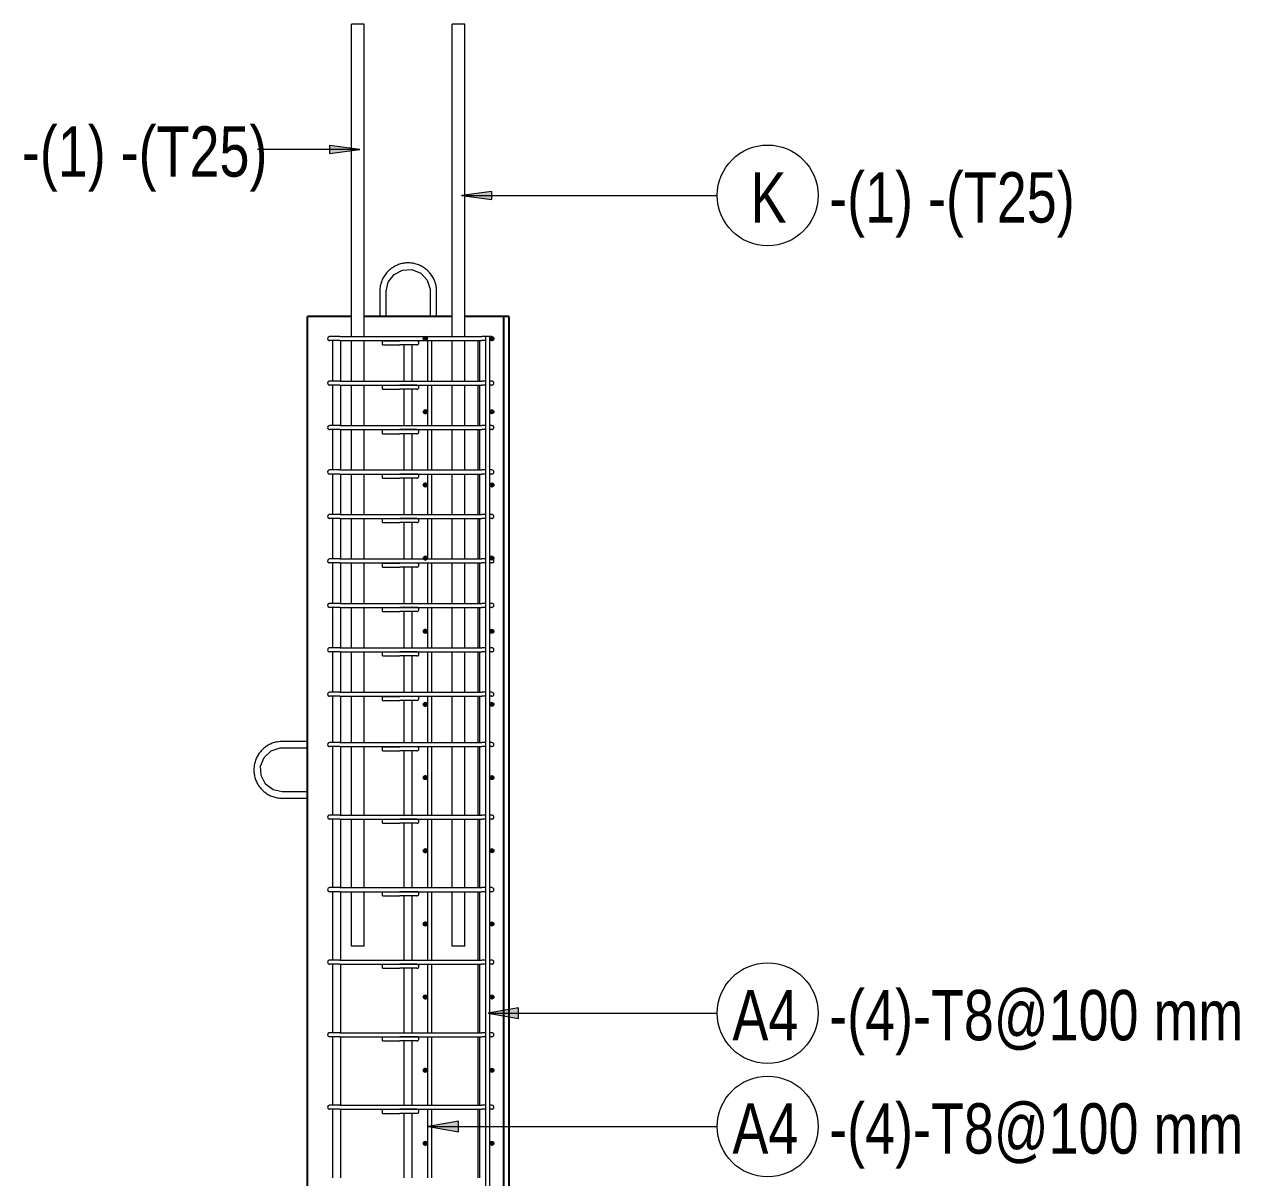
# Model space of a CAD drawing. Header units: millimetres. Extents: x -14563 to 6741, y -2784 to 21137.
# Drawn here: x -8306 to -5894, y 1330 to 3620 of the extents above; entities that cross this region are included whole.
import ezdxf

# ---------------------------------------------------------------- set-up
doc = ezdxf.new("R2010")
doc.units = ezdxf.units.MM
for name, color, linetype, lineweight in [('A-GENM', 13, 'Continuous', 18), ('A-WALL', 113, 'Continuous', 25), ('S-RBAR', 171, 'Continuous', 18), ('S-RBAR-IDEN', 171, 'Continuous', 9)]:
    doc.layers.add(name, color=color, linetype=linetype, lineweight=lineweight)
doc.styles.add('Nirmala UI Semilight', font='NirmalaS.ttf', dxfattribs={"width": 0.8, "height": 100})

# ---------------------------------------------------------------- blocks, each defined once
blk = doc.blocks.new('12_7Ø_ Lifting Insert_COLUMN - 12_9Ø Lifting insert-1653057-Elevation Right')
at = {"layer": 'A-GENM'}
for p, q in [((20064.6, 2196.3), (20014.6, 2196.3)), ((20014.6, 2183.6), (20064.6, 2183.6)), ((20064.6, 2096.3), (20014.6, 2096.3)), ((20014.6, 2083.6), (20064.6, 2083.6))]:
    blk.add_line(p, q, dxfattribs=at)
at = {"layer": 'A-GENM', "flags": 128}
for points in [[(20014.6, 2196.3), (20012.3, 2196.3), (20010.1, 2196.2), (20007.8, 2195.9), (20005.6, 2195.6), (20003.4, 2195.2), (20001.2, 2194.7), (19999, 2194.2), (19996.8, 2193.5), (19994.7, 2192.7), (19992.6, 2191.9), (19990.6, 2191), (19988.5, 2190), (19986.6, 2188.9), (19984.6, 2187.7), (19982.8, 2186.5), (19980.9, 2185.2), (19979.1, 2183.8), (19977.4, 2182.4), (19975.7, 2180.8), (19974.1, 2179.3), (19972.6, 2177.6), (19971.1, 2175.9), (19969.7, 2174.1), (19968.4, 2172.3), (19967.2, 2170.4), (19966, 2168.5), (19964.9, 2166.6), (19963.8, 2164.6), (19962.9, 2162.5), (19962, 2160.4), (19961.3, 2158.3), (19960.6, 2156.2), (19960, 2154), (19959.5, 2151.8), (19959, 2149.6), (19958.7, 2147.3), (19958.5, 2145.1), (19958.3, 2142.9), (19958.2, 2140.6), (19958.2, 2138.4), (19958.4, 2136.1), (19958.6, 2133.9), (19958.8, 2131.6), (19959.2, 2129.4), (19959.7, 2127.2), (19960.2, 2125), (19960.9, 2122.9), (19961.6, 2120.7), (19962.4, 2118.6), (19963.3, 2116.6), (19964.3, 2114.5), (19965.4, 2112.5), (19966.5, 2110.6), (19967.7, 2108.7), (19969, 2106.8), (19970.4, 2105), (19971.8, 2103.3), (19973.3, 2101.6), (19974.9, 2100), (19976.5, 2098.4), (19978.2, 2097), (19979.9, 2095.5), (19981.8, 2094.2), (19983.6, 2092.9), (19985.5, 2091.7), (19987.5, 2090.6), (19989.5, 2089.5), (19991.5, 2088.6), (19993.6, 2087.7), (19995.7, 2086.9), (19997.8, 2086.2), (20000, 2085.6), (20002.2, 2085), (20004.4, 2084.6), (20006.6, 2084.2), (20008.9, 2083.9), (20011.1, 2083.8), (20013.4, 2083.7), (20014.6, 2083.6)], [(20014.6, 2096.3), (19996.2, 2100.4), (19981.2, 2111.9), (19972.4, 2128.6), (19971.5, 2147.4), (19978.7, 2164.8), (19992.5, 2177.7), (20010.4, 2183.5), (20014.6, 2183.6)]]:
    blk.add_lwpolyline(points, dxfattribs=at)
blk = doc.blocks.new('12_7Ø_ Lifting Insert_COLUMN - 12_9Ø Lifting insert-V4-Elevation Right')
at = {"layer": 'A-GENM'}
for p, q in [((20208.2, 3090), (20208.2, 3040)), ((20220.9, 3040), (20220.9, 3090)), ((20308.2, 3090), (20308.2, 3040)), ((20320.9, 3040), (20320.9, 3090))]:
    blk.add_line(p, q, dxfattribs=at)
at = {"layer": 'A-GENM', "flags": 128}
for points in [[(20320.9, 3090), (20320.9, 3092.3), (20320.7, 3094.5), (20320.5, 3096.7), (20320.2, 3099), (20319.8, 3101.2), (20319.3, 3103.4), (20318.7, 3105.6), (20318.1, 3107.7), (20317.3, 3109.9), (20316.5, 3111.9), (20315.6, 3114), (20314.6, 3116), (20313.5, 3118), (20312.3, 3119.9), (20311.1, 3121.8), (20309.8, 3123.7), (20308.4, 3125.4), (20306.9, 3127.2), (20305.4, 3128.8), (20303.8, 3130.4), (20302.2, 3132), (20300.5, 3133.4), (20298.7, 3134.8), (20296.9, 3136.2), (20295, 3137.4), (20293.1, 3138.6), (20291.1, 3139.7), (20289.1, 3140.7), (20287.1, 3141.7), (20285, 3142.5), (20282.9, 3143.3), (20280.7, 3144), (20278.6, 3144.6), (20276.4, 3145.1), (20274.1, 3145.5), (20271.9, 3145.9), (20269.7, 3146.1), (20267.4, 3146.3), (20265.2, 3146.3), (20262.9, 3146.3), (20260.7, 3146.2), (20258.4, 3146), (20256.2, 3145.7), (20254, 3145.3), (20251.8, 3144.9), (20249.6, 3144.3), (20247.4, 3143.7), (20245.3, 3142.9), (20243.2, 3142.1), (20241.1, 3141.2), (20239.1, 3140.3), (20237.1, 3139.2), (20235.2, 3138.1), (20233.3, 3136.8), (20231.4, 3135.6), (20229.6, 3134.2), (20227.9, 3132.8), (20226.2, 3131.3), (20224.6, 3129.7), (20223, 3128.1), (20221.5, 3126.4), (20220.1, 3124.6), (20218.8, 3122.8), (20217.5, 3121), (20216.3, 3119), (20215.2, 3117.1), (20214.1, 3115.1), (20213.2, 3113.1), (20212.3, 3111), (20211.5, 3108.9), (20210.8, 3106.7), (20210.1, 3104.6), (20209.6, 3102.4), (20209.1, 3100.2), (20208.8, 3098), (20208.5, 3095.7), (20208.3, 3093.5), (20208.2, 3091.2), (20208.2, 3090)], [(20220.9, 3090), (20225, 3108.4), (20236.4, 3123.4), (20253.1, 3132.1), (20272, 3133), (20289.4, 3125.9), (20302.2, 3112.1), (20308, 3094.2), (20308.2, 3090)]]:
    blk.add_lwpolyline(points, dxfattribs=at)
blk = doc.blocks.new('M_Rebar Tag_rfa MARK - ARROW-794226-Elevation Right')
at = {"layer": 'S-RBAR-IDEN'}
blk.add_circle((20978.1, -855.5), 100, dxfattribs=at)
blk = doc.blocks.new('M_Rebar Tag_rfa Dimension - ARROW-793927-Elevation Right')
at = {"layer": 'S-RBAR-IDEN'}
blk.add_circle((19375.6, 1000.8), 100, dxfattribs=at)

msp = doc.modelspace()

# ---------------------------------------------------------------- hatches: boundary and pattern name
at = {"layer": 'S-RBAR'}
h = msp.add_hatch(color=256, dxfattribs=at)
edge = h.paths.add_edge_path()
edge.add_arc((-7510.05579, 2996), 4, 0, 360)
for points in [[(-7510.05579, 2992), (-7506.05579, 2996), (-7510.05579, 3000), (-7514.05579, 2996)], [(-7378.05579, 2992), (-7374.05579, 2996), (-7378.05579, 3000), (-7382.05579, 2996)], [(-7510.05579, 2846.76667), (-7506.05579, 2850.76667), (-7510.05579, 2854.76667), (-7514.05579, 2850.76667)], [(-7378.05579, 2846.76667), (-7374.05579, 2850.76667), (-7378.05579, 2854.76667), (-7382.05579, 2850.76667)], [(-7510.05579, 2701.53333), (-7506.05579, 2705.53333), (-7510.05579, 2709.53333), (-7514.05579, 2705.53333), (-7510.60584, 2702.08338)], [(-7378.05579, 2701.53333), (-7374.05579, 2705.53333), (-7378.05579, 2709.53333), (-7382.05579, 2705.53333), (-7378.60584, 2702.08338)], [(-7510.05579, 2556.3), (-7506.05579, 2560.3), (-7510.05579, 2564.3), (-7514.05579, 2560.3)], [(-7378.05579, 2556.3), (-7374.05579, 2560.3), (-7378.05579, 2564.3), (-7382.05579, 2560.3)], [(-7510.05579, 2411.06667), (-7506.05579, 2415.06667), (-7510.05579, 2419.06667), (-7514.05579, 2415.06667)], [(-7378.05579, 2411.06667), (-7374.05579, 2415.06667), (-7378.05579, 2419.06667), (-7382.05579, 2415.06667)], [(-7510.05579, 2265.83333), (-7506.05579, 2269.83333), (-7510.05579, 2273.83333), (-7514.05579, 2269.83333)], [(-7378.05579, 2265.83333), (-7374.05579, 2269.83333), (-7378.05579, 2273.83333), (-7382.05579, 2269.83333)], [(-7510.05579, 2120.6), (-7506.05579, 2124.6), (-7510.05579, 2128.6), (-7514.05579, 2124.6)], [(-7378.05579, 2120.6), (-7374.05579, 2124.6), (-7378.05579, 2128.6), (-7382.05579, 2124.6)], [(-7510.05579, 1975.36667), (-7506.05579, 1979.36667), (-7510.05579, 1983.36667), (-7514.05579, 1979.36667)], [(-7378.05579, 1975.36667), (-7374.05579, 1979.36667), (-7378.05579, 1983.36667), (-7382.05579, 1979.36667)], [(-7510.05579, 1830.13333), (-7506.05579, 1834.13333), (-7510.05579, 1838.13333), (-7514.05579, 1834.13333)], [(-7378.05579, 1830.13333), (-7374.05579, 1834.13333), (-7378.05579, 1838.13333), (-7382.05579, 1834.13333)], [(-7510.05579, 1684.9), (-7506.05579, 1688.9), (-7510.05579, 1692.9), (-7514.05579, 1688.9)], [(-7378.05579, 1684.9), (-7374.05579, 1688.9), (-7378.05579, 1692.9), (-7382.05579, 1688.9)], [(-7510.05579, 1539.66667), (-7506.05579, 1543.66667), (-7510.05579, 1547.66667), (-7514.05579, 1543.66667)], [(-7378.05579, 1539.66667), (-7374.05579, 1543.66667), (-7378.05579, 1547.66667), (-7382.05579, 1543.66667)], [(-7510.05579, 1394.43333), (-7506.05579, 1398.43333), (-7510.05579, 1402.43333), (-7514.05579, 1398.43333)], [(-7378.05579, 1394.43333), (-7374.05579, 1398.43333), (-7378.05579, 1402.43333), (-7382.05579, 1398.43333)]]:
    msp.add_hatch(color=256, dxfattribs=at).paths.add_polyline_path(points)
h = msp.add_hatch(color=256, dxfattribs=at)
edge = h.paths.add_edge_path()
edge.add_arc((-7378.05579, 2996), 4, 0, 360)
h = msp.add_hatch(color=256, dxfattribs=at)
edge = h.paths.add_edge_path()
edge.add_arc((-7510.05579, 2850.76667), 4, 0, 360)
h = msp.add_hatch(color=256, dxfattribs=at)
edge = h.paths.add_edge_path()
edge.add_arc((-7378.05579, 2850.76667), 4, 0, 360)
h = msp.add_hatch(color=256, dxfattribs=at)
edge = h.paths.add_edge_path()
edge.add_arc((-7510.05579, 2705.53333), 4, 0, 360)
h = msp.add_hatch(color=256, dxfattribs=at)
edge = h.paths.add_edge_path()
edge.add_arc((-7378.05579, 2705.53333), 4, 0, 360)
h = msp.add_hatch(color=256, dxfattribs=at)
edge = h.paths.add_edge_path()
edge.add_arc((-7510.05579, 2560.3), 4, 0, 360)
h = msp.add_hatch(color=256, dxfattribs=at)
edge = h.paths.add_edge_path()
edge.add_arc((-7378.05579, 2560.3), 4, 0, 360)
h = msp.add_hatch(color=256, dxfattribs=at)
edge = h.paths.add_edge_path()
edge.add_arc((-7510.05579, 2415.06667), 4, 0, 360)
h = msp.add_hatch(color=256, dxfattribs=at)
edge = h.paths.add_edge_path()
edge.add_arc((-7378.05579, 2415.06667), 4, 0, 360)
h = msp.add_hatch(color=256, dxfattribs=at)
edge = h.paths.add_edge_path()
edge.add_arc((-7510.05579, 2269.83333), 4, 0, 360)
h = msp.add_hatch(color=256, dxfattribs=at)
edge = h.paths.add_edge_path()
edge.add_arc((-7378.05579, 2269.83333), 4, 0, 360)
h = msp.add_hatch(color=256, dxfattribs=at)
edge = h.paths.add_edge_path()
edge.add_arc((-7510.05579, 2124.6), 4, 0, 360)
h = msp.add_hatch(color=256, dxfattribs=at)
edge = h.paths.add_edge_path()
edge.add_arc((-7378.05579, 2124.6), 4, 0, 360)
h = msp.add_hatch(color=256, dxfattribs=at)
edge = h.paths.add_edge_path()
edge.add_arc((-7510.05579, 1979.36667), 4, 0, 360)
h = msp.add_hatch(color=256, dxfattribs=at)
edge = h.paths.add_edge_path()
edge.add_arc((-7378.05579, 1979.36667), 4, 0, 360)
h = msp.add_hatch(color=256, dxfattribs=at)
edge = h.paths.add_edge_path()
edge.add_arc((-7510.05579, 1834.13333), 4, 0, 360)
h = msp.add_hatch(color=256, dxfattribs=at)
edge = h.paths.add_edge_path()
edge.add_arc((-7378.05579, 1834.13333), 4, 0, 360)
h = msp.add_hatch(color=256, dxfattribs=at)
edge = h.paths.add_edge_path()
edge.add_arc((-7510.05579, 1688.9), 4, 0, 360)
h = msp.add_hatch(color=256, dxfattribs=at)
edge = h.paths.add_edge_path()
edge.add_arc((-7378.05579, 1688.9), 4, 0, 360)
h = msp.add_hatch(color=256, dxfattribs=at)
edge = h.paths.add_edge_path()
edge.add_arc((-7510.05579, 1543.66667), 4, 0, 360)
h = msp.add_hatch(color=256, dxfattribs=at)
edge = h.paths.add_edge_path()
edge.add_arc((-7378.05579, 1543.66667), 4, 0, 360)
h = msp.add_hatch(color=256, dxfattribs=at)
edge = h.paths.add_edge_path()
edge.add_arc((-7510.05579, 1398.43333), 4, 0, 360)
h = msp.add_hatch(color=256, dxfattribs=at)
edge = h.paths.add_edge_path()
edge.add_arc((-7378.05579, 1398.43333), 4, 0, 360)
at = {"layer": 'S-RBAR-IDEN'}
for points in [[(-7640.3894, 3371.46226), (-7700.3894, 3379.36141), (-7700.3894, 3363.56311)], [(-7438.24871, 3280.30255), (-7378.24871, 3272.4034), (-7378.24871, 3288.2017)], [(-7385.01058, 1657.01327), (-7325.01058, 1646.43365), (-7325.01058, 1667.59289)], [(-7503.93315, 1432.0289), (-7443.93315, 1421.44928), (-7443.93315, 1442.60852)]]:
    msp.add_hatch(color=256, dxfattribs=at).paths.add_polyline_path(points)

# ---------------------------------------------------------------- linework, layer by layer
at = {"layer": 'A-WALL'}
for p, q in [((-7744.05579, -1395), (-7744.05579, 3040)), ((-7656.55579, 3040), (-7744.05579, 3040)), ((-7456.55579, 3040), (-7631.55579, 3040)), ((-7344.05579, 3040), (-7431.55579, 3040)), ((-7354.01877, -1395), (-7354.01877, 3040)), ((-7344.05579, 3040), (-7344.05579, -1395))]:
    msp.add_line(p, q, dxfattribs=at)
at = {"layer": 'S-RBAR'}
for p, q in [((-7631.55579, 3620), (-7656.55579, 3620)), ((-7656.55579, 3000), (-7656.55579, 3620)), ((-7631.55579, 3000), (-7631.55579, 3620)), ((-7431.55579, 3620), (-7456.55579, 3620)), ((-7456.55579, 3000), (-7456.55579, 3620)), ((-7431.55579, 3000), (-7431.55579, 3620)), ((-7680.05579, 3000), (-7700.05579, 3000)), ((-7680.05579, 3000), (-7700.05579, 3000)), ((-7694.19793, 2992), (-7700.05579, 2992)), ((-7694.19793, 2992), (-7700.05579, 2992)), ((-7680.05579, 2992), (-7694.19793, 2992)), ((-7693.55579, 2911.75), (-7693.55579, 2992)), ((-7680.05579, 3000), (-7398.05579, 3000)), ((-7680.05579, 2992), (-7398.05579, 2992)), ((-7677.55579, 2911.75), (-7677.55579, 2992)), ((-7656.55579, 2911.75), (-7656.55579, 2992)), ((-7631.55579, 2911.75), (-7631.55579, 2992)), ((-7594.83809, 2991.7745), (-7560.89696, 2991.7745)), ((-7594.83809, 2983.7745), (-7594.83809, 2991.7745)), ((-7526.75482, 2991.7745), (-7560.89696, 2991.7745)), ((-7510.05579, 3000), (-7514.05579, 2996)), ((-7514.05579, 2996), (-7510.05579, 2992)), ((-7506.05579, 2996), (-7510.05579, 3000)), ((-7510.05579, 2992), (-7506.05579, 2996)), ((-7505.25482, 2911.75), (-7505.25482, 2992)), ((-7497.25482, 2911.75), (-7497.25482, 2992)), ((-7456.55579, 2911.75), (-7456.55579, 2992)), ((-7431.55579, 2911.75), (-7431.55579, 2992)), ((-7405.01673, 2911.75), (-7405.01673, 2992)), ((-7401.87189, 2911.75), (-7401.87189, 2992)), ((-7389.45948, 3000), (-7398.05579, 3000)), ((-7389.45948, 2992), (-7398.05579, 2992)), ((-7382.05579, 3000.12235), (-7390.05579, 3000.12235)), ((-7390.05579, -1365), (-7390.05579, 3000.12235)), ((-7382.05579, -1365), (-7382.05579, 3000.12235)), ((-7378.05579, 3000), (-7382.05579, 2996)), ((-7382.05579, 2996), (-7378.05579, 2992)), ((-7378.05579, 3000), (-7380.86372, 3000)), ((-7378.05579, 2992), (-7380.86372, 2992)), ((-7374.05579, 2996), (-7378.05579, 3000)), ((-7378.05579, 2992), (-7374.05579, 2996)), ((-7594.83809, 2983.7745), (-7560.89696, 2983.7745)), ((-7526.75482, 2983.7745), (-7560.89696, 2983.7745)), ((-7552.05579, 2911.75), (-7552.05579, 2983.7745)), ((-7536.05579, 2911.75), (-7536.05579, 2983.7745)), ((-7680.05579, 2911.75), (-7700.05579, 2911.75)), ((-7680.05579, 2911.75), (-7700.05579, 2911.75)), ((-7694.19793, 2903.75), (-7700.05579, 2903.75)), ((-7694.19793, 2903.75), (-7700.05579, 2903.75)), ((-7680.05579, 2903.75), (-7694.19793, 2903.75)), ((-7693.55579, 2823.5), (-7693.55579, 2903.75)), ((-7680.05579, 2911.75), (-7398.05579, 2911.75)), ((-7680.05579, 2903.75), (-7398.05579, 2903.75)), ((-7677.55579, 2823.5), (-7677.55579, 2903.75)), ((-7656.55579, 2823.5), (-7656.55579, 2903.75)), ((-7631.55579, 2823.5), (-7631.55579, 2903.75)), ((-7594.83809, 2903.54262), (-7560.89696, 2903.54262)), ((-7594.83809, 2895.54262), (-7594.83809, 2903.54262)), ((-7594.83809, 2895.54262), (-7560.89696, 2895.54262)), ((-7526.75482, 2903.54262), (-7560.89696, 2903.54262)), ((-7526.75482, 2895.54262), (-7560.89696, 2895.54262)), ((-7552.05579, 2823.5), (-7552.05579, 2895.54262)), ((-7536.05579, 2823.5), (-7536.05579, 2895.54262)), ((-7505.25482, 2823.5), (-7505.25482, 2903.75)), ((-7497.25482, 2823.5), (-7497.25482, 2903.75)), ((-7456.55579, 2823.5), (-7456.55579, 2903.75)), ((-7431.55579, 2823.5), (-7431.55579, 2903.75)), ((-7405.01673, 2823.5), (-7405.01673, 2903.75)), ((-7401.87189, 2823.5), (-7401.87189, 2903.75)), ((-7389.45948, 2911.75), (-7398.05579, 2911.75)), ((-7389.45948, 2903.75), (-7398.05579, 2903.75)), ((-7378.05579, 2911.75), (-7380.86372, 2911.75)), ((-7378.05579, 2903.75), (-7380.86372, 2903.75)), ((-7510.05579, 2854.76667), (-7514.05579, 2850.76667)), ((-7514.05579, 2850.76667), (-7510.05579, 2846.76667)), ((-7506.05579, 2850.76667), (-7510.05579, 2854.76667)), ((-7510.05579, 2846.76667), (-7506.05579, 2850.76667)), ((-7378.05579, 2854.76667), (-7382.05579, 2850.76667)), ((-7382.05579, 2850.76667), (-7378.05579, 2846.76667)), ((-7374.05579, 2850.76667), (-7378.05579, 2854.76667)), ((-7378.05579, 2846.76667), (-7374.05579, 2850.76667)), ((-7680.05579, 2823.5), (-7700.05579, 2823.5)), ((-7680.05579, 2823.5), (-7700.05579, 2823.5)), ((-7680.05579, 2823.5), (-7398.05579, 2823.5)), ((-7389.45948, 2823.5), (-7398.05579, 2823.5)), ((-7378.05579, 2823.5), (-7380.86372, 2823.5)), ((-7694.19793, 2815.5), (-7700.05579, 2815.5)), ((-7694.19793, 2815.5), (-7700.05579, 2815.5)), ((-7680.05579, 2815.5), (-7694.19793, 2815.5)), ((-7693.55579, 2735.25), (-7693.55579, 2815.5)), ((-7680.05579, 2815.5), (-7398.05579, 2815.5)), ((-7677.55579, 2735.25), (-7677.55579, 2815.5)), ((-7656.55579, 2735.25), (-7656.55579, 2815.5)), ((-7631.55579, 2735.25), (-7631.55579, 2815.5)), ((-7594.83809, 2815.31075), (-7560.89696, 2815.31075)), ((-7594.83809, 2807.31075), (-7594.83809, 2815.31075)), ((-7594.83809, 2807.31075), (-7560.89696, 2807.31075)), ((-7526.75482, 2815.31075), (-7560.89696, 2815.31075)), ((-7526.75482, 2807.31075), (-7560.89696, 2807.31075)), ((-7552.05579, 2735.25), (-7552.05579, 2807.31075)), ((-7536.05579, 2735.25), (-7536.05579, 2807.31075)), ((-7505.25482, 2735.25), (-7505.25482, 2815.5)), ((-7497.25482, 2735.25), (-7497.25482, 2815.5)), ((-7456.55579, 2735.25), (-7456.55579, 2815.5)), ((-7431.55579, 2735.25), (-7431.55579, 2815.5)), ((-7405.01673, 2735.25), (-7405.01673, 2815.5)), ((-7401.87189, 2735.25), (-7401.87189, 2815.5)), ((-7389.45948, 2815.5), (-7398.05579, 2815.5)), ((-7378.05579, 2815.5), (-7380.86372, 2815.5)), ((-7680.05579, 2735.25), (-7700.05579, 2735.25)), ((-7680.05579, 2735.25), (-7700.05579, 2735.25)), ((-7694.19793, 2727.25), (-7700.05579, 2727.25)), ((-7694.19793, 2727.25), (-7700.05579, 2727.25)), ((-7680.05579, 2727.25), (-7694.19793, 2727.25)), ((-7693.55579, 2647), (-7693.55579, 2727.25)), ((-7680.05579, 2735.25), (-7398.05579, 2735.25)), ((-7680.05579, 2727.25), (-7398.05579, 2727.25)), ((-7677.55579, 2647), (-7677.55579, 2727.25)), ((-7656.55579, 2647), (-7656.55579, 2727.25)), ((-7631.55579, 2647), (-7631.55579, 2727.25)), ((-7594.83809, 2727.07887), (-7560.89696, 2727.07887)), ((-7594.83809, 2719.07887), (-7594.83809, 2727.07887)), ((-7526.75482, 2727.07887), (-7560.89696, 2727.07887)), ((-7505.25482, 2647), (-7505.25482, 2727.25)), ((-7497.25482, 2647), (-7497.25482, 2727.25)), ((-7456.55579, 2647), (-7456.55579, 2727.25)), ((-7431.55579, 2647), (-7431.55579, 2727.25)), ((-7405.01673, 2647), (-7405.01673, 2727.25)), ((-7401.87189, 2647), (-7401.87189, 2727.25)), ((-7389.45948, 2735.25), (-7398.05579, 2735.25)), ((-7389.45948, 2727.25), (-7398.05579, 2727.25)), ((-7378.05579, 2735.25), (-7380.86372, 2735.25)), ((-7378.05579, 2727.25), (-7380.86372, 2727.25)), ((-7594.83809, 2719.07887), (-7560.89696, 2719.07887)), ((-7526.75482, 2719.07887), (-7560.89696, 2719.07887)), ((-7552.05579, 2647), (-7552.05579, 2719.07887)), ((-7536.05579, 2647), (-7536.05579, 2719.07887)), ((-7510.05579, 2709.53333), (-7514.05579, 2705.53333)), ((-7514.05579, 2705.53333), (-7510.60584, 2702.08338)), ((-7510.60584, 2702.08338), (-7510.05579, 2701.53333)), ((-7506.05579, 2705.53333), (-7510.05579, 2709.53333)), ((-7510.05579, 2701.53333), (-7506.05579, 2705.53333)), ((-7378.05579, 2709.53333), (-7382.05579, 2705.53333)), ((-7382.05579, 2705.53333), (-7378.60584, 2702.08338)), ((-7378.60584, 2702.08338), (-7378.05579, 2701.53333)), ((-7374.05579, 2705.53333), (-7378.05579, 2709.53333)), ((-7378.05579, 2701.53333), (-7374.05579, 2705.53333)), ((-7680.05579, 2647), (-7700.05579, 2647)), ((-7680.05579, 2647), (-7700.05579, 2647)), ((-7694.19793, 2639), (-7700.05579, 2639)), ((-7694.19793, 2639), (-7700.05579, 2639)), ((-7680.05579, 2639), (-7694.19793, 2639)), ((-7693.55579, 2558.75), (-7693.55579, 2639)), ((-7680.05579, 2647), (-7398.05579, 2647)), ((-7680.05579, 2639), (-7398.05579, 2639)), ((-7677.55579, 2558.75), (-7677.55579, 2639)), ((-7656.55579, 2558.75), (-7656.55579, 2639)), ((-7631.55579, 2558.75), (-7631.55579, 2639)), ((-7594.83809, 2638.84699), (-7560.89696, 2638.84699)), ((-7594.83809, 2630.84699), (-7594.83809, 2638.84699)), ((-7594.83809, 2630.84699), (-7560.89696, 2630.84699)), ((-7526.75482, 2638.84699), (-7560.89696, 2638.84699)), ((-7526.75482, 2630.84699), (-7560.89696, 2630.84699)), ((-7552.05579, 2558.75), (-7552.05579, 2630.84699)), ((-7536.05579, 2558.75), (-7536.05579, 2630.84699)), ((-7505.25482, 2558.75), (-7505.25482, 2639)), ((-7497.25482, 2558.75), (-7497.25482, 2639)), ((-7456.55579, 2558.75), (-7456.55579, 2639)), ((-7431.55579, 2558.75), (-7431.55579, 2639)), ((-7405.01673, 2558.75), (-7405.01673, 2639)), ((-7401.87189, 2558.75), (-7401.87189, 2639)), ((-7389.45948, 2647), (-7398.05579, 2647)), ((-7389.45948, 2639), (-7398.05579, 2639)), ((-7378.05579, 2647), (-7380.86372, 2647)), ((-7378.05579, 2639), (-7380.86372, 2639)), ((-7680.05579, 2558.75), (-7700.05579, 2558.75)), ((-7680.05579, 2558.75), (-7700.05579, 2558.75)), ((-7680.05579, 2558.75), (-7398.05579, 2558.75)), ((-7510.05579, 2564.3), (-7514.05579, 2560.3)), ((-7514.05579, 2560.3), (-7510.05579, 2556.3)), ((-7506.05579, 2560.3), (-7510.05579, 2564.3)), ((-7510.05579, 2556.3), (-7506.05579, 2560.3)), ((-7389.45948, 2558.75), (-7398.05579, 2558.75)), ((-7378.05579, 2564.3), (-7382.05579, 2560.3)), ((-7382.05579, 2560.3), (-7378.05579, 2556.3)), ((-7378.05579, 2558.75), (-7380.86372, 2558.75)), ((-7374.05579, 2560.3), (-7378.05579, 2564.3)), ((-7378.05579, 2556.3), (-7374.05579, 2560.3)), ((-7694.19793, 2550.75), (-7700.05579, 2550.75)), ((-7694.19793, 2550.75), (-7700.05579, 2550.75)), ((-7680.05579, 2550.75), (-7694.19793, 2550.75)), ((-7693.55579, 2470.5), (-7693.55579, 2550.75)), ((-7680.05579, 2550.75), (-7398.05579, 2550.75)), ((-7677.55579, 2470.5), (-7677.55579, 2550.75)), ((-7656.55579, 2470.5), (-7656.55579, 2550.75)), ((-7631.55579, 2470.5), (-7631.55579, 2550.75)), ((-7594.83809, 2550.61511), (-7560.89696, 2550.61511)), ((-7594.83809, 2542.61511), (-7594.83809, 2550.61511)), ((-7594.83809, 2542.61511), (-7560.89696, 2542.61511)), ((-7526.75482, 2550.61511), (-7560.89696, 2550.61511)), ((-7526.75482, 2542.61511), (-7560.89696, 2542.61511)), ((-7552.05579, 2470.5), (-7552.05579, 2542.61511)), ((-7536.05579, 2470.5), (-7536.05579, 2542.61511)), ((-7505.25482, 2470.5), (-7505.25482, 2550.75)), ((-7497.25482, 2470.5), (-7497.25482, 2550.75)), ((-7456.55579, 2470.5), (-7456.55579, 2550.75)), ((-7431.55579, 2470.5), (-7431.55579, 2550.75)), ((-7405.01673, 2470.5), (-7405.01673, 2550.75)), ((-7401.87189, 2470.5), (-7401.87189, 2550.75)), ((-7389.45948, 2550.75), (-7398.05579, 2550.75)), ((-7378.05579, 2550.75), (-7380.86372, 2550.75)), ((-7680.05579, 2470.5), (-7700.05579, 2470.5)), ((-7680.05579, 2470.5), (-7700.05579, 2470.5)), ((-7694.19793, 2462.5), (-7700.05579, 2462.5)), ((-7694.19793, 2462.5), (-7700.05579, 2462.5)), ((-7680.05579, 2462.5), (-7694.19793, 2462.5)), ((-7693.55579, 2382.715), (-7693.55579, 2462.5)), ((-7680.05579, 2470.5), (-7398.05579, 2470.5)), ((-7680.05579, 2462.5), (-7398.05579, 2462.5)), ((-7677.55579, 2382.715), (-7677.55579, 2462.5)), ((-7656.55579, 2382.25), (-7656.55579, 2462.5)), ((-7631.55579, 2382.25), (-7631.55579, 2462.5)), ((-7594.83809, 2462.38323), (-7560.89696, 2462.38323)), ((-7594.83809, 2454.38323), (-7594.83809, 2462.38323)), ((-7526.75482, 2462.38323), (-7560.89696, 2462.38323)), ((-7505.25482, 2382.25), (-7505.25482, 2462.5)), ((-7497.25482, 2382.25), (-7497.25482, 2462.5)), ((-7456.55579, 2382.25), (-7456.55579, 2462.5)), ((-7431.55579, 2382.25), (-7431.55579, 2462.5)), ((-7405.01673, 2382.715), (-7405.01673, 2462.5)), ((-7401.87189, 2382.715), (-7401.87189, 2462.5)), ((-7389.45948, 2470.5), (-7398.05579, 2470.5)), ((-7389.45948, 2462.5), (-7398.05579, 2462.5)), ((-7378.05579, 2470.5), (-7380.86372, 2470.5)), ((-7378.05579, 2462.5), (-7380.86372, 2462.5)), ((-7594.83809, 2454.38323), (-7560.89696, 2454.38323)), ((-7526.75482, 2454.38323), (-7560.89696, 2454.38323)), ((-7552.05579, 2382.25), (-7552.05579, 2454.38323)), ((-7536.05579, 2382.25), (-7536.05579, 2454.38323)), ((-7510.05579, 2419.06667), (-7514.05579, 2415.06667)), ((-7514.05579, 2415.06667), (-7510.05579, 2411.06667)), ((-7506.05579, 2415.06667), (-7510.05579, 2419.06667)), ((-7510.05579, 2411.06667), (-7506.05579, 2415.06667)), ((-7378.05579, 2419.06667), (-7382.05579, 2415.06667)), ((-7382.05579, 2415.06667), (-7378.05579, 2411.06667)), ((-7374.05579, 2415.06667), (-7378.05579, 2419.06667)), ((-7378.05579, 2411.06667), (-7374.05579, 2415.06667)), ((-7680.05579, 2382.25), (-7700.05579, 2382.25)), ((-7680.05579, 2382.25), (-7700.05579, 2382.25)), ((-7694.19793, 2374.25), (-7700.05579, 2374.25)), ((-7694.19793, 2374.25), (-7700.05579, 2374.25)), ((-7680.05579, 2374.25), (-7694.19793, 2374.25)), ((-7693.55579, 2294), (-7693.55579, 2374.25)), ((-7680.05579, 2382.25), (-7398.05579, 2382.25)), ((-7680.05579, 2374.25), (-7398.05579, 2374.25)), ((-7677.55579, 2294), (-7677.55579, 2374.25)), ((-7656.55579, 2294), (-7656.55579, 2374.25)), ((-7631.55579, 2294), (-7631.55579, 2374.25)), ((-7594.83809, 2374.15135), (-7560.89696, 2374.15135)), ((-7594.83809, 2366.15135), (-7594.83809, 2374.15135)), ((-7594.83809, 2366.15135), (-7560.89696, 2366.15135)), ((-7526.75482, 2374.15135), (-7560.89696, 2374.15135)), ((-7526.75482, 2366.15135), (-7560.89696, 2366.15135)), ((-7552.05579, 2294), (-7552.05579, 2366.15135)), ((-7536.05579, 2294), (-7536.05579, 2366.15135)), ((-7505.25482, 2294), (-7505.25482, 2374.25)), ((-7497.25482, 2294), (-7497.25482, 2374.25)), ((-7456.55579, 2294), (-7456.55579, 2374.25)), ((-7431.55579, 2294), (-7431.55579, 2374.25)), ((-7405.01673, 2294), (-7405.01673, 2374.25)), ((-7401.87189, 2294), (-7401.87189, 2374.25)), ((-7389.45948, 2382.25), (-7398.05579, 2382.25)), ((-7389.45948, 2374.25), (-7398.05579, 2374.25)), ((-7378.05579, 2382.25), (-7380.86372, 2382.25)), ((-7378.05579, 2374.25), (-7380.86372, 2374.25)), ((-7680.05579, 2294), (-7700.05579, 2294)), ((-7680.05579, 2294), (-7700.05579, 2294)), ((-7680.05579, 2294), (-7398.05579, 2294)), ((-7389.45948, 2294), (-7398.05579, 2294)), ((-7378.05579, 2294), (-7380.86372, 2294)), ((-7694.19793, 2286), (-7700.05579, 2286)), ((-7694.19793, 2286), (-7700.05579, 2286)), ((-7680.05579, 2286), (-7694.19793, 2286)), ((-7693.55579, 2194.0625), (-7693.55579, 2286)), ((-7680.05579, 2286), (-7398.05579, 2286)), ((-7677.55579, 2194.0625), (-7677.55579, 2286)), ((-7656.55579, 2194.0625), (-7656.55579, 2286)), ((-7631.55579, 2194.0625), (-7631.55579, 2286)), ((-7594.83809, 2285.91947), (-7560.89696, 2285.91947)), ((-7594.83809, 2277.91947), (-7594.83809, 2285.91947)), ((-7594.83809, 2277.91947), (-7560.89696, 2277.91947)), ((-7526.75482, 2285.91947), (-7560.89696, 2285.91947)), ((-7526.75482, 2277.91947), (-7560.89696, 2277.91947)), ((-7552.05579, 2194.0625), (-7552.05579, 2277.91947)), ((-7536.05579, 2194.0625), (-7536.05579, 2277.91947)), ((-7510.05579, 2273.83333), (-7514.05579, 2269.83333)), ((-7514.05579, 2269.83333), (-7510.05579, 2265.83333)), ((-7506.05579, 2269.83333), (-7510.05579, 2273.83333)), ((-7510.05579, 2265.83333), (-7506.05579, 2269.83333)), ((-7505.25482, 2194.0625), (-7505.25482, 2286)), ((-7497.25482, 2194.0625), (-7497.25482, 2286)), ((-7456.55579, 2194.0625), (-7456.55579, 2286)), ((-7431.55579, 2194.0625), (-7431.55579, 2286)), ((-7405.01673, 2194.0625), (-7405.01673, 2286)), ((-7401.87189, 2194.0625), (-7401.87189, 2286)), ((-7389.45948, 2286), (-7398.05579, 2286)), ((-7378.05579, 2273.83333), (-7382.05579, 2269.83333)), ((-7382.05579, 2269.83333), (-7378.05579, 2265.83333)), ((-7378.05579, 2286), (-7380.86372, 2286)), ((-7374.05579, 2269.83333), (-7378.05579, 2273.83333)), ((-7378.05579, 2265.83333), (-7374.05579, 2269.83333)), ((-7680.05579, 2194.0625), (-7700.05579, 2194.0625)), ((-7680.05579, 2194.0625), (-7700.05579, 2194.0625)), ((-7694.19793, 2186.0625), (-7700.05579, 2186.0625)), ((-7694.19793, 2186.0625), (-7700.05579, 2186.0625)), ((-7680.05579, 2186.0625), (-7694.19793, 2186.0625)), ((-7693.55579, 2050.1133), (-7693.55579, 2186.0625)), ((-7680.05579, 2194.0625), (-7398.05579, 2194.0625)), ((-7680.05579, 2186.0625), (-7398.05579, 2186.0625)), ((-7677.55579, 2050.1133), (-7677.55579, 2186.0625)), ((-7656.55579, 2050.1133), (-7656.55579, 2186.0625)), ((-7631.55579, 2050.1133), (-7631.55579, 2186.0625)), ((-7594.83809, 2185.837), (-7560.89696, 2185.837)), ((-7594.83809, 2177.837), (-7594.83809, 2185.837)), ((-7594.83809, 2177.837), (-7560.89696, 2177.837)), ((-7526.75482, 2185.837), (-7560.89696, 2185.837)), ((-7526.75482, 2177.837), (-7560.89696, 2177.837)), ((-7552.05579, 2050.1133), (-7552.05579, 2177.837)), ((-7536.05579, 2050.1133), (-7536.05579, 2177.837)), ((-7505.25482, 2050.1133), (-7505.25482, 2186.0625)), ((-7497.25482, 2050.1133), (-7497.25482, 2186.0625)), ((-7456.55579, 2050.1133), (-7456.55579, 2186.0625)), ((-7431.55579, 2050.1133), (-7431.55579, 2186.0625)), ((-7405.01673, 2050.1133), (-7405.01673, 2186.0625)), ((-7401.87189, 2050.1133), (-7401.87189, 2186.0625)), ((-7389.45948, 2194.0625), (-7398.05579, 2194.0625)), ((-7389.45948, 2186.0625), (-7398.05579, 2186.0625)), ((-7378.05579, 2194.0625), (-7380.86372, 2194.0625)), ((-7378.05579, 2186.0625), (-7380.86372, 2186.0625)), ((-7510.05579, 2128.6), (-7514.05579, 2124.6)), ((-7514.05579, 2124.6), (-7510.05579, 2120.6)), ((-7506.05579, 2124.6), (-7510.05579, 2128.6)), ((-7510.05579, 2120.6), (-7506.05579, 2124.6)), ((-7378.05579, 2128.6), (-7382.05579, 2124.6)), ((-7382.05579, 2124.6), (-7378.05579, 2120.6)), ((-7374.05579, 2124.6), (-7378.05579, 2128.6)), ((-7378.05579, 2120.6), (-7374.05579, 2124.6)), ((-7680.05579, 2050.1133), (-7700.05579, 2050.1133)), ((-7680.05579, 2050.1133), (-7700.05579, 2050.1133)), ((-7694.19793, 2042.1133), (-7700.05579, 2042.1133)), ((-7694.19793, 2042.1133), (-7700.05579, 2042.1133)), ((-7680.05579, 2042.1133), (-7694.19793, 2042.1133)), ((-7693.55579, 1906.1641), (-7693.55579, 2042.1133)), ((-7680.05579, 2050.1133), (-7398.05579, 2050.1133)), ((-7680.05579, 2042.1133), (-7398.05579, 2042.1133)), ((-7677.55579, 1906.1641), (-7677.55579, 2042.1133)), ((-7656.55579, 1906.1641), (-7656.55579, 2042.1133)), ((-7631.55579, 1906.1641), (-7631.55579, 2042.1133)), ((-7594.83809, 2041.89385), (-7560.89696, 2041.89385)), ((-7594.83809, 2033.89385), (-7594.83809, 2041.89385)), ((-7594.83809, 2033.89385), (-7560.89696, 2033.89385)), ((-7526.75482, 2041.89385), (-7560.89696, 2041.89385)), ((-7526.75482, 2033.89385), (-7560.89696, 2033.89385)), ((-7552.05579, 1906.1641), (-7552.05579, 2033.89385)), ((-7536.05579, 1906.1641), (-7536.05579, 2033.89385)), ((-7505.25482, 1906.1641), (-7505.25482, 2042.1133)), ((-7497.25482, 1906.1641), (-7497.25482, 2042.1133)), ((-7456.55579, 1906.1641), (-7456.55579, 2042.1133)), ((-7431.55579, 1906.1641), (-7431.55579, 2042.1133)), ((-7405.01673, 1906.1641), (-7405.01673, 2042.1133)), ((-7401.87189, 1906.1641), (-7401.87189, 2042.1133)), ((-7389.45948, 2050.1133), (-7398.05579, 2050.1133)), ((-7389.45948, 2042.1133), (-7398.05579, 2042.1133)), ((-7378.05579, 2050.1133), (-7380.86372, 2050.1133)), ((-7378.05579, 2042.1133), (-7380.86372, 2042.1133)), ((-7510.05579, 1983.36667), (-7514.05579, 1979.36667)), ((-7514.05579, 1979.36667), (-7510.05579, 1975.36667)), ((-7506.05579, 1979.36667), (-7510.05579, 1983.36667)), ((-7510.05579, 1975.36667), (-7506.05579, 1979.36667)), ((-7378.05579, 1983.36667), (-7382.05579, 1979.36667)), ((-7382.05579, 1979.36667), (-7378.05579, 1975.36667)), ((-7374.05579, 1979.36667), (-7378.05579, 1983.36667)), ((-7378.05579, 1975.36667), (-7374.05579, 1979.36667)), ((-7680.05579, 1906.1641), (-7700.05579, 1906.1641)), ((-7680.05579, 1906.1641), (-7700.05579, 1906.1641)), ((-7680.05579, 1906.1641), (-7398.05579, 1906.1641)), ((-7389.45948, 1906.1641), (-7398.05579, 1906.1641)), ((-7378.05579, 1906.1641), (-7380.86372, 1906.1641)), ((-7694.19793, 1898.1641), (-7700.05579, 1898.1641)), ((-7694.19793, 1898.1641), (-7700.05579, 1898.1641)), ((-7680.05579, 1898.1641), (-7694.19793, 1898.1641)), ((-7693.55579, 1762.2149), (-7693.55579, 1898.1641)), ((-7680.05579, 1898.1641), (-7398.05579, 1898.1641)), ((-7677.55579, 1762.2149), (-7677.55579, 1898.1641)), ((-7656.55579, 1790), (-7656.55579, 1898.1641)), ((-7631.55579, 1790), (-7631.55579, 1898.1641)), ((-7594.83809, 1897.9507), (-7560.89696, 1897.9507)), ((-7594.83809, 1889.9507), (-7594.83809, 1897.9507)), ((-7594.83809, 1889.9507), (-7560.89696, 1889.9507)), ((-7526.75482, 1897.9507), (-7560.89696, 1897.9507)), ((-7526.75482, 1889.9507), (-7560.89696, 1889.9507)), ((-7552.05579, 1762.2149), (-7552.05579, 1889.9507)), ((-7536.05579, 1762.2149), (-7536.05579, 1889.9507)), ((-7505.25482, 1762.2149), (-7505.25482, 1898.1641)), ((-7497.25482, 1762.2149), (-7497.25482, 1898.1641)), ((-7456.55579, 1790), (-7456.55579, 1898.1641)), ((-7431.55579, 1790), (-7431.55579, 1898.1641)), ((-7405.01673, 1762.2149), (-7405.01673, 1898.1641)), ((-7401.87189, 1762.2149), (-7401.87189, 1898.1641)), ((-7389.45948, 1898.1641), (-7398.05579, 1898.1641)), ((-7378.05579, 1898.1641), (-7380.86372, 1898.1641)), ((-7510.05579, 1838.13333), (-7514.05579, 1834.13333)), ((-7514.05579, 1834.13333), (-7510.05579, 1830.13333)), ((-7506.05579, 1834.13333), (-7510.05579, 1838.13333)), ((-7510.05579, 1830.13333), (-7506.05579, 1834.13333)), ((-7378.05579, 1838.13333), (-7382.05579, 1834.13333)), ((-7382.05579, 1834.13333), (-7378.05579, 1830.13333)), ((-7374.05579, 1834.13333), (-7378.05579, 1838.13333)), ((-7378.05579, 1830.13333), (-7374.05579, 1834.13333)), ((-7631.55579, 1790), (-7656.55579, 1790)), ((-7431.55579, 1790), (-7456.55579, 1790)), ((-7680.05579, 1762.2149), (-7700.05579, 1762.2149)), ((-7680.05579, 1762.2149), (-7700.05579, 1762.2149)), ((-7680.05579, 1762.2149), (-7398.05579, 1762.2149)), ((-7389.45948, 1762.2149), (-7398.05579, 1762.2149)), ((-7378.05579, 1762.2149), (-7380.86372, 1762.2149)), ((-7694.19793, 1754.2149), (-7700.05579, 1754.2149)), ((-7694.19793, 1754.2149), (-7700.05579, 1754.2149)), ((-7680.05579, 1754.2149), (-7694.19793, 1754.2149)), ((-7693.55579, 1618.2657), (-7693.55579, 1754.2149)), ((-7680.05579, 1754.2149), (-7398.05579, 1754.2149)), ((-7677.55579, 1618.2657), (-7677.55579, 1754.2149)), ((-7594.83809, 1754.00755), (-7560.89696, 1754.00755)), ((-7594.83809, 1746.00755), (-7594.83809, 1754.00755)), ((-7594.83809, 1746.00755), (-7560.89696, 1746.00755)), ((-7526.75482, 1754.00755), (-7560.89696, 1754.00755)), ((-7526.75482, 1746.00755), (-7560.89696, 1746.00755)), ((-7552.05579, 1618.2657), (-7552.05579, 1746.00755)), ((-7536.05579, 1618.2657), (-7536.05579, 1746.00755)), ((-7505.25482, 1618.2657), (-7505.25482, 1754.2149)), ((-7497.25482, 1618.2657), (-7497.25482, 1754.2149)), ((-7405.01673, 1618.2657), (-7405.01673, 1754.2149)), ((-7401.87189, 1618.2657), (-7401.87189, 1754.2149)), ((-7389.45948, 1754.2149), (-7398.05579, 1754.2149)), ((-7378.05579, 1754.2149), (-7380.86372, 1754.2149)), ((-7510.05579, 1692.9), (-7514.05579, 1688.9)), ((-7514.05579, 1688.9), (-7510.05579, 1684.9)), ((-7506.05579, 1688.9), (-7510.05579, 1692.9)), ((-7510.05579, 1684.9), (-7506.05579, 1688.9)), ((-7378.05579, 1692.9), (-7382.05579, 1688.9)), ((-7382.05579, 1688.9), (-7378.05579, 1684.9)), ((-7374.05579, 1688.9), (-7378.05579, 1692.9)), ((-7378.05579, 1684.9), (-7374.05579, 1688.9)), ((-7680.05579, 1618.2657), (-7700.05579, 1618.2657)), ((-7680.05579, 1618.2657), (-7700.05579, 1618.2657)), ((-7680.05579, 1618.2657), (-7398.05579, 1618.2657)), ((-7389.45948, 1618.2657), (-7398.05579, 1618.2657)), ((-7378.05579, 1618.2657), (-7380.86372, 1618.2657)), ((-7694.19793, 1610.2657), (-7700.05579, 1610.2657)), ((-7694.19793, 1610.2657), (-7700.05579, 1610.2657)), ((-7680.05579, 1610.2657), (-7694.19793, 1610.2657)), ((-7693.55579, 1474.3165), (-7693.55579, 1610.2657)), ((-7680.05579, 1610.2657), (-7398.05579, 1610.2657)), ((-7677.55579, 1474.3165), (-7677.55579, 1610.2657)), ((-7594.83809, 1610.06439), (-7560.89696, 1610.06439)), ((-7594.83809, 1602.06439), (-7594.83809, 1610.06439)), ((-7594.83809, 1602.06439), (-7560.89696, 1602.06439)), ((-7526.75482, 1610.06439), (-7560.89696, 1610.06439)), ((-7526.75482, 1602.06439), (-7560.89696, 1602.06439)), ((-7552.05579, 1474.3165), (-7552.05579, 1602.06439)), ((-7536.05579, 1474.3165), (-7536.05579, 1602.06439)), ((-7505.25482, 1474.3165), (-7505.25482, 1610.2657)), ((-7497.25482, 1474.3165), (-7497.25482, 1610.2657)), ((-7405.01673, 1474.3165), (-7405.01673, 1610.2657)), ((-7401.87189, 1474.3165), (-7401.87189, 1610.2657)), ((-7389.45948, 1610.2657), (-7398.05579, 1610.2657)), ((-7378.05579, 1610.2657), (-7380.86372, 1610.2657)), ((-7510.05579, 1547.66667), (-7514.05579, 1543.66667)), ((-7506.05579, 1543.66667), (-7510.05579, 1547.66667)), ((-7378.05579, 1547.66667), (-7382.05579, 1543.66667)), ((-7374.05579, 1543.66667), (-7378.05579, 1547.66667)), ((-7514.05579, 1543.66667), (-7510.05579, 1539.66667)), ((-7510.05579, 1539.66667), (-7506.05579, 1543.66667)), ((-7382.05579, 1543.66667), (-7378.05579, 1539.66667)), ((-7378.05579, 1539.66667), (-7374.05579, 1543.66667)), ((-7680.05579, 1474.3165), (-7700.05579, 1474.3165)), ((-7680.05579, 1474.3165), (-7700.05579, 1474.3165)), ((-7680.05579, 1474.3165), (-7398.05579, 1474.3165)), ((-7389.45948, 1474.3165), (-7398.05579, 1474.3165)), ((-7378.05579, 1474.3165), (-7380.86372, 1474.3165)), ((-7694.19793, 1466.3165), (-7700.05579, 1466.3165)), ((-7694.19793, 1466.3165), (-7700.05579, 1466.3165)), ((-7680.05579, 1466.3165), (-7694.19793, 1466.3165)), ((-7693.55579, 1330.36731), (-7693.55579, 1466.3165)), ((-7680.05579, 1466.3165), (-7398.05579, 1466.3165)), ((-7677.55579, 1330.36731), (-7677.55579, 1466.3165)), ((-7594.83809, 1466.12124), (-7560.89696, 1466.12124)), ((-7594.83809, 1458.12124), (-7594.83809, 1466.12124)), ((-7594.83809, 1458.12124), (-7560.89696, 1458.12124)), ((-7526.75482, 1466.12124), (-7560.89696, 1466.12124)), ((-7526.75482, 1458.12124), (-7560.89696, 1458.12124)), ((-7552.05579, 1330.36731), (-7552.05579, 1458.12124)), ((-7536.05579, 1330.36731), (-7536.05579, 1458.12124)), ((-7505.25482, 1330.36731), (-7505.25482, 1466.3165)), ((-7497.25482, 1330.36731), (-7497.25482, 1466.3165)), ((-7405.01673, 1330.36731), (-7405.01673, 1466.3165)), ((-7401.87189, 1330.36731), (-7401.87189, 1466.3165)), ((-7389.45948, 1466.3165), (-7398.05579, 1466.3165)), ((-7378.05579, 1466.3165), (-7380.86372, 1466.3165)), ((-7510.05579, 1402.43333), (-7514.05579, 1398.43333)), ((-7506.05579, 1398.43333), (-7510.05579, 1402.43333)), ((-7378.05579, 1402.43333), (-7382.05579, 1398.43333)), ((-7374.05579, 1398.43333), (-7378.05579, 1402.43333)), ((-7514.05579, 1398.43333), (-7510.05579, 1394.43333)), ((-7510.05579, 1394.43333), (-7506.05579, 1398.43333)), ((-7382.05579, 1398.43333), (-7378.05579, 1394.43333)), ((-7378.05579, 1394.43333), (-7374.05579, 1398.43333))]:
    msp.add_line(p, q, dxfattribs=at)
for centre in [(-7510.05579, 2996), (-7378.05579, 2996), (-7510.05579, 2850.76667), (-7378.05579, 2850.76667), (-7510.05579, 2705.53333), (-7378.05579, 2705.53333), (-7510.05579, 2560.3), (-7378.05579, 2560.3), (-7510.05579, 2415.06667), (-7378.05579, 2415.06667), (-7510.05579, 2269.83333), (-7378.05579, 2269.83333), (-7510.05579, 2124.6), (-7378.05579, 2124.6), (-7510.05579, 1979.36667), (-7378.05579, 1979.36667), (-7510.05579, 1834.13333), (-7378.05579, 1834.13333), (-7510.05579, 1688.9), (-7378.05579, 1688.9), (-7510.05579, 1543.66667), (-7378.05579, 1543.66667), (-7510.05579, 1398.43333), (-7378.05579, 1398.43333)]:
    msp.add_circle(centre, 4, dxfattribs=at)
for centre, start, end in [((-7700.05579, 2996), 90, 270), ((-7700.05579, 2996), 90, 270), ((-7700.05579, 2996), 120, 165), ((-7700.05579, 2996), 195, 240), ((-7700.05579, 2996), 255, 270), ((-7526.75482, 2987.7745), 270, 90), ((-7378.05579, 2996), 270, 90), ((-7378.05579, 2996), 270, 285), ((-7378.05579, 2996), 15, 60), ((-7378.05579, 2996), 300, 345), ((-7526.75482, 2987.7745), 270, 285), ((-7526.75482, 2987.7745), 15, 60), ((-7526.75482, 2987.7745), 300, 345), ((-7700.05579, 2907.75), 90, 270), ((-7700.05579, 2907.75), 90, 270), ((-7700.05579, 2907.75), 120, 165), ((-7700.05579, 2907.75), 195, 240), ((-7700.05579, 2907.75), 255, 270), ((-7526.75482, 2899.54262), 270, 90), ((-7526.75482, 2899.54262), 270, 285), ((-7526.75482, 2899.54262), 15, 60), ((-7526.75482, 2899.54262), 300, 345), ((-7378.05579, 2907.75), 270, 90), ((-7378.05579, 2907.75), 270, 285), ((-7378.05579, 2907.75), 15, 60), ((-7378.05579, 2907.75), 300, 345), ((-7700.05579, 2819.5), 90, 270), ((-7700.05579, 2819.5), 90, 270), ((-7700.05579, 2819.5), 120, 165), ((-7378.05579, 2819.5), 270, 90), ((-7378.05579, 2819.5), 15, 60), ((-7700.05579, 2819.5), 195, 240), ((-7700.05579, 2819.5), 255, 270), ((-7526.75482, 2811.31075), 270, 90), ((-7526.75482, 2811.31075), 270, 285), ((-7526.75482, 2811.31075), 15, 60), ((-7526.75482, 2811.31075), 300, 345), ((-7378.05579, 2819.5), 270, 285), ((-7378.05579, 2819.5), 300, 345), ((-7700.05579, 2731.25), 90, 270), ((-7700.05579, 2731.25), 90, 270), ((-7700.05579, 2731.25), 120, 165), ((-7700.05579, 2731.25), 195, 240), ((-7700.05579, 2731.25), 255, 270), ((-7526.75482, 2723.07887), 270, 90), ((-7526.75482, 2723.07887), 15, 60), ((-7378.05579, 2731.25), 270, 90), ((-7378.05579, 2731.25), 270, 285), ((-7378.05579, 2731.25), 15, 60), ((-7378.05579, 2731.25), 300, 345), ((-7526.75482, 2723.07887), 270, 285), ((-7526.75482, 2723.07887), 300, 345), ((-7700.05579, 2643), 90, 270), ((-7700.05579, 2643), 90, 270), ((-7700.05579, 2643), 120, 165), ((-7700.05579, 2643), 195, 240), ((-7700.05579, 2643), 255, 270), ((-7526.75482, 2634.84699), 270, 90), ((-7526.75482, 2634.84699), 270, 285), ((-7526.75482, 2634.84699), 15, 60), ((-7526.75482, 2634.84699), 300, 345), ((-7378.05579, 2643), 270, 90), ((-7378.05579, 2643), 270, 285), ((-7378.05579, 2643), 15, 60), ((-7378.05579, 2643), 300, 345), ((-7700.05579, 2554.75), 90, 270), ((-7700.05579, 2554.75), 90, 270), ((-7700.05579, 2554.75), 120, 165), ((-7378.05579, 2554.75), 270, 90), ((-7378.05579, 2554.75), 15, 60), ((-7700.05579, 2554.75), 195, 240), ((-7700.05579, 2554.75), 255, 270), ((-7526.75482, 2546.61511), 270, 90), ((-7526.75482, 2546.61511), 270, 285), ((-7526.75482, 2546.61511), 15, 60), ((-7526.75482, 2546.61511), 300, 345), ((-7378.05579, 2554.75), 270, 285), ((-7378.05579, 2554.75), 300, 345), ((-7700.05579, 2466.5), 90, 270), ((-7700.05579, 2466.5), 90, 270), ((-7700.05579, 2466.5), 120, 165), ((-7700.05579, 2466.5), 195, 240), ((-7700.05579, 2466.5), 255, 270), ((-7526.75482, 2458.38323), 270, 90), ((-7526.75482, 2458.38323), 15, 60), ((-7378.05579, 2466.5), 270, 90), ((-7378.05579, 2466.5), 270, 285), ((-7378.05579, 2466.5), 15, 60), ((-7378.05579, 2466.5), 300, 345), ((-7526.75482, 2458.38323), 270, 285), ((-7526.75482, 2458.38323), 300, 345), ((-7700.05579, 2378.25), 90, 270), ((-7700.05579, 2378.25), 90, 270), ((-7700.05579, 2378.25), 120, 165), ((-7700.05579, 2378.25), 195, 240), ((-7700.05579, 2378.25), 255, 270), ((-7526.75482, 2370.15135), 270, 90), ((-7526.75482, 2370.15135), 270, 285), ((-7526.75482, 2370.15135), 15, 60), ((-7526.75482, 2370.15135), 300, 345), ((-7378.05579, 2378.25), 270, 90), ((-7378.05579, 2378.25), 270, 285), ((-7378.05579, 2378.25), 15, 60), ((-7378.05579, 2378.25), 300, 345), ((-7700.05579, 2290), 90, 270), ((-7700.05579, 2290), 90, 270), ((-7700.05579, 2290), 120, 165), ((-7378.05579, 2290), 270, 90), ((-7378.05579, 2290), 15, 60), ((-7700.05579, 2290), 195, 240), ((-7700.05579, 2290), 255, 270), ((-7526.75482, 2281.91947), 270, 90), ((-7526.75482, 2281.91947), 270, 285), ((-7526.75482, 2281.91947), 15, 60), ((-7526.75482, 2281.91947), 300, 345), ((-7378.05579, 2290), 270, 285), ((-7378.05579, 2290), 300, 345), ((-7700.05579, 2190.0625), 90, 270), ((-7700.05579, 2190.0625), 90, 270), ((-7700.05579, 2190.0625), 120, 165), ((-7700.05579, 2190.0625), 195, 240), ((-7700.05579, 2190.0625), 255, 270), ((-7526.75482, 2181.837), 270, 90), ((-7526.75482, 2181.837), 270, 285), ((-7526.75482, 2181.837), 18.69241401, 60), ((-7526.75482, 2181.837), 300, 345), ((-7378.05579, 2190.0625), 270, 90), ((-7378.05579, 2190.0625), 270, 285), ((-7378.05579, 2190.0625), 15, 60), ((-7378.05579, 2190.0625), 300, 345), ((-7700.05579, 2046.1133), 90, 270), ((-7700.05579, 2046.1133), 90, 270), ((-7700.05579, 2046.1133), 120, 165), ((-7700.05579, 2046.1133), 195, 240), ((-7700.05579, 2046.1133), 255, 270), ((-7526.75482, 2037.89385), 270, 90), ((-7526.75482, 2037.89385), 270, 285), ((-7526.75482, 2037.89385), 15, 60), ((-7526.75482, 2037.89385), 300, 345), ((-7378.05579, 2046.1133), 270, 90), ((-7378.05579, 2046.1133), 270, 285), ((-7378.05579, 2046.1133), 15, 60), ((-7378.05579, 2046.1133), 300, 345), ((-7700.05579, 1902.1641), 90, 270), ((-7700.05579, 1902.1641), 90, 270), ((-7378.05579, 1902.1641), 270, 90), ((-7700.05579, 1902.1641), 195, 240), ((-7700.05579, 1902.1641), 120, 157.80039889), ((-7700.05579, 1902.1641), 255, 270), ((-7526.75482, 1893.9507), 270, 90), ((-7526.75482, 1893.9507), 270, 285), ((-7526.75482, 1893.9507), 15, 60), ((-7526.75482, 1893.9507), 300, 345), ((-7378.05579, 1902.1641), 270, 285), ((-7378.05579, 1902.1641), 15, 60), ((-7378.05579, 1902.1641), 300, 345), ((-7700.05579, 1758.2149), 90, 270), ((-7700.05579, 1758.2149), 90, 270), ((-7700.05579, 1758.2149), 120, 165), ((-7378.05579, 1758.2149), 270, 90), ((-7378.05579, 1758.2149), 15, 60), ((-7700.05579, 1758.2149), 195, 240), ((-7700.05579, 1758.2149), 255, 270), ((-7526.75482, 1750.00755), 270, 90), ((-7526.75482, 1750.00755), 270, 285), ((-7526.75482, 1750.00755), 15, 60), ((-7526.75482, 1750.00755), 300, 345), ((-7378.05579, 1758.2149), 270, 285), ((-7378.05579, 1758.2149), 300, 345), ((-7700.05579, 1614.2657), 90, 270), ((-7700.05579, 1614.2657), 90, 270), ((-7700.05579, 1614.2657), 120, 165), ((-7378.05579, 1614.2657), 270, 90), ((-7378.05579, 1614.2657), 15, 60), ((-7700.05579, 1614.2657), 195, 240), ((-7700.05579, 1614.2657), 255, 270), ((-7526.75482, 1606.06439), 270, 90), ((-7526.75482, 1606.06439), 270, 285), ((-7526.75482, 1606.06439), 15, 60), ((-7526.75482, 1606.06439), 300, 345), ((-7378.05579, 1614.2657), 270, 285), ((-7378.05579, 1614.2657), 300, 345), ((-7700.05579, 1470.3165), 90, 270), ((-7700.05579, 1470.3165), 90, 270), ((-7700.05579, 1470.3165), 120, 165), ((-7378.05579, 1470.3165), 270, 90), ((-7378.05579, 1470.3165), 15, 60), ((-7700.05579, 1470.3165), 195, 240), ((-7700.05579, 1470.3165), 255, 270), ((-7526.75482, 1462.12124), 270, 90), ((-7526.75482, 1462.12124), 270, 285), ((-7526.75482, 1462.12124), 15, 60), ((-7526.75482, 1462.12124), 300, 345), ((-7378.05579, 1470.3165), 270, 285), ((-7378.05579, 1470.3165), 300, 345)]:
    msp.add_arc(centre, 4, start, end, dxfattribs=at)
at = {"layer": 'S-RBAR-IDEN'}
for p, q in [((-7640.3894, 3371.46226), (-7700.3894, 3379.36141)), ((-7700.3894, 3379.36141), (-7700.3894, 3363.56311)), ((-7640.3894, 3371.46226), (-7843.0048, 3371.46226)), ((-7700.3894, 3363.56311), (-7640.3894, 3371.46226)), ((-7378.24871, 3288.2017), (-7438.24871, 3280.30255)), ((-7378.24871, 3272.4034), (-7378.24871, 3288.2017)), ((-7438.24871, 3280.30255), (-7378.24871, 3272.4034)), ((-7438.24871, 3280.30255), (-6930.5581, 3280.30255)), ((-7325.01058, 1667.59289), (-7385.01058, 1657.01327)), ((-7325.01058, 1646.43365), (-7325.01058, 1667.59289)), ((-7385.01058, 1657.01327), (-7325.01058, 1646.43365)), ((-7385.01058, 1657.01327), (-6930.5581, 1657.01327)), ((-7443.93315, 1442.60852), (-7503.93315, 1432.0289)), ((-7503.93315, 1432.0289), (-7443.93315, 1421.44928)), ((-7503.93315, 1432.0289), (-6930.5581, 1432.0289)), ((-7443.93315, 1421.44928), (-7443.93315, 1442.60852))]:
    msp.add_line(p, q, dxfattribs=at)

# ---------------------------------------------------------------- block references
at = {"layer": 'A-GENM'}
for name in ['12_7Ø_ Lifting Insert_COLUMN - 12_9Ø Lifting insert-V4-Elevation Right', '12_7Ø_ Lifting Insert_COLUMN - 12_9Ø Lifting insert-1653057-Elevation Right']:
    msp.add_blockref(name, (-27808.62529, 0), dxfattribs=at)
at = {"layer": 'S-RBAR-IDEN'}
for name, p in [('M_Rebar Tag_rfa MARK - ARROW-794226-Elevation Right', (-27808.62529, 4135.82915)), ('M_Rebar Tag_rfa Dimension - ARROW-793927-Elevation Right', (-26206.12725, 656.19258)), ('M_Rebar Tag_rfa Dimension - ARROW-793927-Elevation Right', (-26206.12725, 431.20821))]:
    msp.add_blockref(name, p, dxfattribs=at)

# ---------------------------------------------------------------- texts
at = {"layer": 'S-RBAR-IDEN', "char_height": 100, "attachment_point": 1, "style": 'Nirmala UI Semilight'}
for s, insert, width in [('-(1) -(T25)', (-8310.8448, 3417.54416), 564.388), ('-(1) -(T25)', (-6708.34675, 3326.38445), 564.388), ('K', (-6864.44727, 3326.38445), 74.3966), ('A4', (-6900.44727, 1703.09517), 161.6202), ('-(4)-T8@100 mm', (-6708.34675, 1703.09517), 992.8098), ('A4', (-6900.44727, 1478.1108), 161.6202), ('-(4)-T8@100 mm', (-6708.34675, 1478.1108), 992.8098)]:
    msp.add_mtext(s, dxfattribs=dict(at, insert=insert, width=width))

doc.saveas('drawing.dxf')
